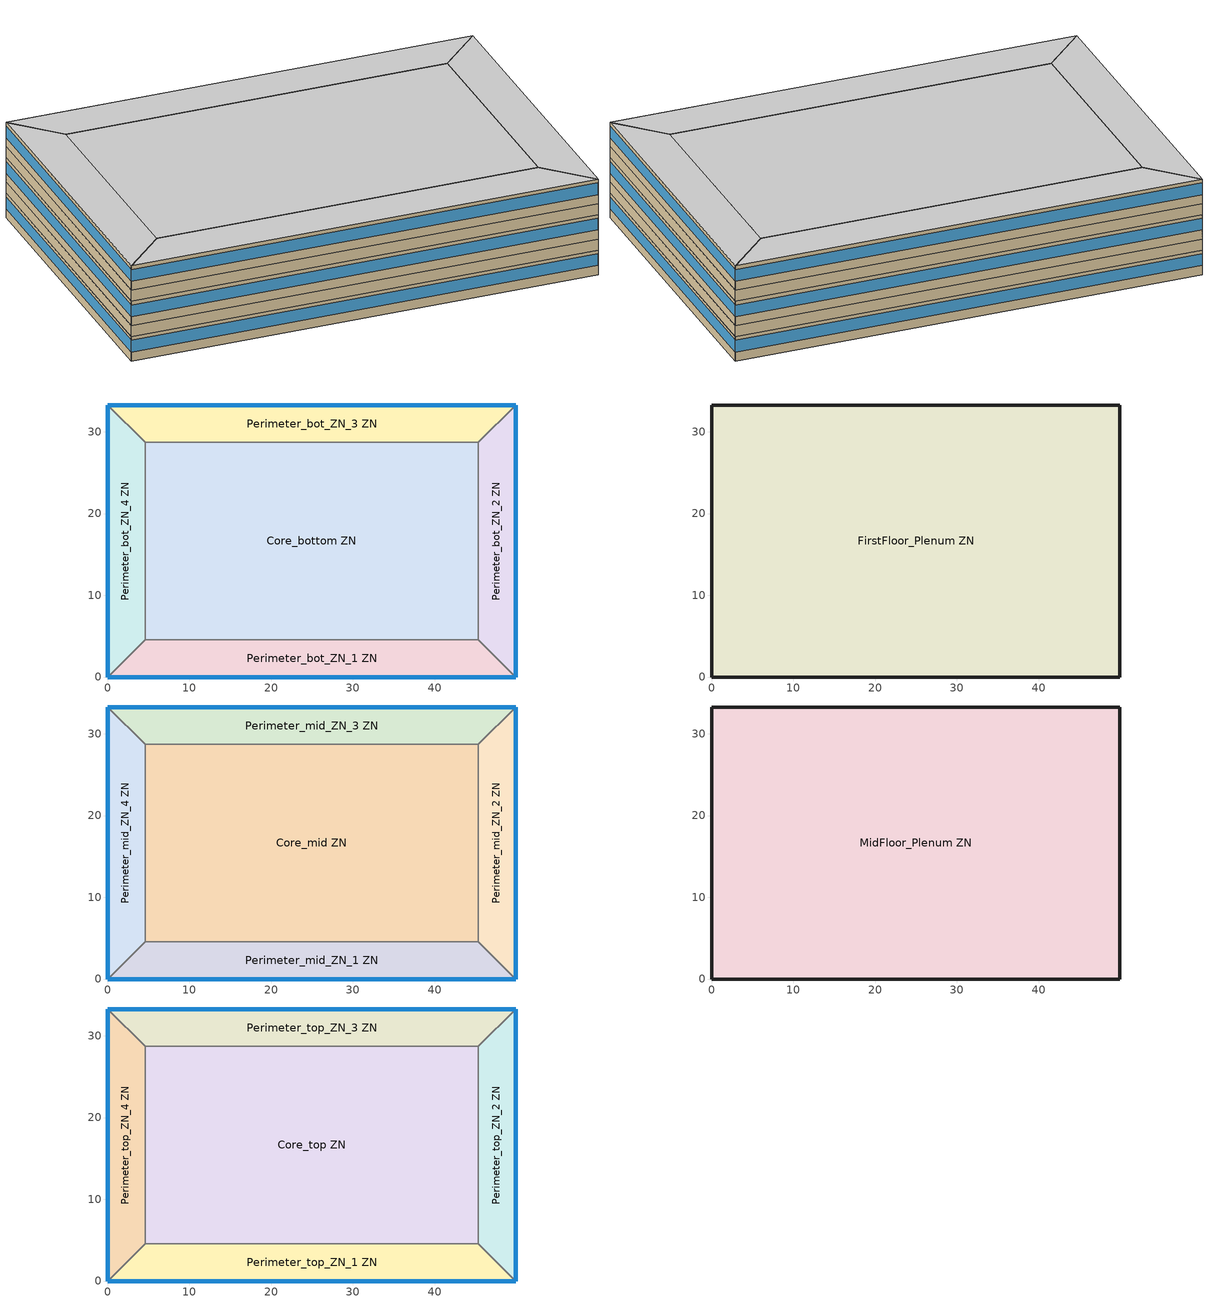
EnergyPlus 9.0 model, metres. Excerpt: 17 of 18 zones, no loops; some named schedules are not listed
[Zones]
Core_bottom ZN
 floor ground (Typical Insulated Carpeted 8in Slab Floor): 45.34,28.7 45.34,4.57 4.57,4.57 4.57,28.7 z0
 wall to Perimeter_bot_ZN_2 ZN (Typical Interior Wall): 45.34,4.57 45.34,28.7 z0:2.74
 wall to Perimeter_bot_ZN_3 ZN (Typical Interior Wall): 45.34,28.7 4.57,28.7 z0:2.74
 wall to Perimeter_bot_ZN_1 ZN (Typical Interior Wall): 4.57,4.57 45.34,4.57 z0:2.74
 wall to Perimeter_bot_ZN_4 ZN (Typical Interior Wall): 4.57,28.7 4.57,4.57 z0:2.74
Perimeter_bot_ZN_1 ZN
 floor ground (Typical Insulated Carpeted 8in Slab Floor): 45.34,4.57 49.91,0 0,0 4.57,4.57 z0
 wall outside (Typical Insulated Steel Framed Exterior Wall R-18.18): 0,0 49.91,0 z0:2.74
 wall to Perimeter_bot_ZN_2 ZN (Typical Interior Wall): 49.91,0 45.34,4.57 z0:2.74
 wall to Perimeter_bot_ZN_4 ZN (Typical Interior Wall): 4.57,4.57 0,0 z0:2.74
 window (U 0.48 SHGC 0.40 Dbl Ref-D Clr 6mm/13mm): 0,0 49.91,0 z1.02:2.33
Perimeter_bot_ZN_2 ZN
 floor ground (Typical Insulated Carpeted 8in Slab Floor): 49.91,33.27 49.91,0 45.34,4.57 45.34,28.7 z0
 wall outside (Typical Insulated Steel Framed Exterior Wall R-18.18): 49.91,0 49.91,33.27 z0:2.74
 wall to Perimeter_bot_ZN_3 ZN (Typical Interior Wall): 49.91,33.27 45.34,28.7 z0:2.74
 window (U 0.48 SHGC 0.40 Dbl Ref-D Clr 6mm/13mm): 49.91,0 49.91,33.27 z1.02:2.33
Perimeter_bot_ZN_3 ZN
 floor ground (Typical Insulated Carpeted 8in Slab Floor): 49.91,33.27 45.34,28.7 4.57,28.7 0,33.27 z0
 wall outside (Typical Insulated Steel Framed Exterior Wall R-18.18): 49.91,33.27 0,33.27 z0:2.74
 wall to Perimeter_bot_ZN_4 ZN (Typical Interior Wall): 0,33.27 4.57,28.7 z0:2.74
 window (U 0.48 SHGC 0.40 Dbl Ref-D Clr 6mm/13mm): 49.91,33.27 0,33.27 z1.02:2.33
Perimeter_bot_ZN_4 ZN
 floor ground (Typical Insulated Carpeted 8in Slab Floor): 0,33.27 4.57,28.7 4.57,4.57 0,0 z0
 wall outside (Typical Insulated Steel Framed Exterior Wall R-18.18): 0,33.27 0,0 z0:2.74
 window (U 0.48 SHGC 0.40 Dbl Ref-D Clr 6mm/13mm): 0,33.27 0,0 z1.02:2.33
FirstFloor_Plenum ZN
 floor to Perimeter_bot_ZN_1 ZN (Plenum Acoustical Tile): 45.34,4.57 49.91,0 0,0 4.57,4.57 z2.74
 floor to Perimeter_bot_ZN_2 ZN (Plenum Acoustical Tile): 49.91,33.27 49.91,0 45.34,4.57 45.34,28.7 z2.74
 floor to Perimeter_bot_ZN_3 ZN (Plenum Acoustical Tile): 49.91,33.27 45.34,28.7 4.57,28.7 0,33.27 z2.74
 floor to Perimeter_bot_ZN_4 ZN (Plenum Acoustical Tile): 0,33.27 4.57,28.7 4.57,4.57 0,0 z2.74
 floor to Core_bottom ZN (Plenum Acoustical Tile): 45.34,28.7 45.34,4.57 4.57,4.57 4.57,28.7 z2.74
 wall outside (Typical Insulated Steel Framed Exterior Wall R-18.18): 49.91,0 49.91,33.27 0,33.27 0,0 49.91,0 z2.74:3.96
Core_mid ZN
 floor to FirstFloor_Plenum ZN (Typical Interior Floor): 45.34,28.7 45.34,4.57 4.57,4.57 4.57,28.7 z3.96
 wall to Perimeter_mid_ZN_2 ZN (Typical Interior Wall): 45.34,4.57 45.34,28.7 z3.96:6.71
 wall to Perimeter_mid_ZN_3 ZN (Typical Interior Wall): 45.34,28.7 4.57,28.7 z3.96:6.71
 wall to Perimeter_mid_ZN_1 ZN (Typical Interior Wall): 4.57,4.57 45.34,4.57 z3.96:6.71
 wall to Perimeter_mid_ZN_4 ZN (Typical Interior Wall): 4.57,28.7 4.57,4.57 z3.96:6.71
Perimeter_mid_ZN_1 ZN
 floor to FirstFloor_Plenum ZN (Typical Interior Floor): 45.34,4.57 49.91,0 0,0 4.57,4.57 z3.96
 wall outside (Typical Insulated Steel Framed Exterior Wall R-18.18): 0,0 49.91,0 z3.96:6.71
 wall to Perimeter_mid_ZN_2 ZN (Typical Interior Wall): 49.91,0 45.34,4.57 z3.96:6.71
 wall to Perimeter_mid_ZN_4 ZN (Typical Interior Wall): 4.57,4.57 0,0 z3.96:6.71
 window (U 0.48 SHGC 0.40 Dbl Ref-D Clr 6mm/13mm): 0,0 49.91,0 z4.98:6.29
Perimeter_mid_ZN_2 ZN
 floor to FirstFloor_Plenum ZN (Typical Interior Floor): 49.91,33.27 49.91,0 45.34,4.57 45.34,28.7 z3.96
 wall outside (Typical Insulated Steel Framed Exterior Wall R-18.18): 49.91,0 49.91,33.27 z3.96:6.71
 wall to Perimeter_mid_ZN_3 ZN (Typical Interior Wall): 49.91,33.27 45.34,28.7 z3.96:6.71
 window (U 0.48 SHGC 0.40 Dbl Ref-D Clr 6mm/13mm): 49.91,0 49.91,33.27 z4.98:6.29
Perimeter_mid_ZN_3 ZN
 floor to FirstFloor_Plenum ZN (Typical Interior Floor): 49.91,33.27 45.34,28.7 4.57,28.7 0,33.27 z3.96
 wall outside (Typical Insulated Steel Framed Exterior Wall R-18.18): 49.91,33.27 0,33.27 z3.96:6.71
 wall to Perimeter_mid_ZN_4 ZN (Typical Interior Wall): 0,33.27 4.57,28.7 z3.96:6.71
 window (U 0.48 SHGC 0.40 Dbl Ref-D Clr 6mm/13mm): 49.91,33.27 0,33.27 z4.98:6.29
Perimeter_mid_ZN_4 ZN
 floor to FirstFloor_Plenum ZN (Typical Interior Floor): 0,33.27 4.57,28.7 4.57,4.57 0,0 z3.96
 wall outside (Typical Insulated Steel Framed Exterior Wall R-18.18): 0,33.27 0,0 z3.96:6.71
 window (U 0.48 SHGC 0.40 Dbl Ref-D Clr 6mm/13mm): 0,33.27 0,0 z4.98:6.29
MidFloor_Plenum ZN
 floor to Perimeter_mid_ZN_1 ZN (Plenum Acoustical Tile): 45.34,4.57 49.91,0 0,0 4.57,4.57 z6.71
 floor to Perimeter_mid_ZN_2 ZN (Plenum Acoustical Tile): 49.91,33.27 49.91,0 45.34,4.57 45.34,28.7 z6.71
 floor to Perimeter_mid_ZN_3 ZN (Plenum Acoustical Tile): 49.91,33.27 45.34,28.7 4.57,28.7 0,33.27 z6.71
 floor to Perimeter_mid_ZN_4 ZN (Plenum Acoustical Tile): 0,33.27 4.57,28.7 4.57,4.57 0,0 z6.71
 floor to Core_mid ZN (Plenum Acoustical Tile): 45.34,28.7 45.34,4.57 4.57,4.57 4.57,28.7 z6.71
 wall outside (Typical Insulated Steel Framed Exterior Wall R-18.18): 49.91,0 49.91,33.27 0,33.27 0,0 49.91,0 z6.71:7.92
Core_top ZN
 floor to MidFloor_Plenum ZN (Typical Interior Floor): 45.34,28.7 45.34,4.57 4.57,4.57 4.57,28.7 z7.92
 wall to Perimeter_top_ZN_2 ZN (Typical Interior Wall): 45.34,4.57 45.34,28.7 z7.92:10.67
 wall to Perimeter_top_ZN_3 ZN (Typical Interior Wall): 45.34,28.7 4.57,28.7 z7.92:10.67
 wall to Perimeter_top_ZN_1 ZN (Typical Interior Wall): 4.57,4.57 45.34,4.57 z7.92:10.67
 wall to Perimeter_top_ZN_4 ZN (Typical Interior Wall): 4.57,28.7 4.57,4.57 z7.92:10.67
 ceiling to TopFloor_Plenum ZN (Plenum Acoustical Tile): 45.34,4.57 45.34,28.7 4.57,28.7 4.57,4.57 z10.67
Perimeter_top_ZN_1 ZN
 floor to MidFloor_Plenum ZN (Typical Interior Floor): 45.34,4.57 49.91,0 0,0 4.57,4.57 z7.92
 wall outside (Typical Insulated Steel Framed Exterior Wall R-18.18): 0,0 49.91,0 z7.92:10.67
 wall to Perimeter_top_ZN_2 ZN (Typical Interior Wall): 49.91,0 45.34,4.57 z7.92:10.67
 wall to Perimeter_top_ZN_4 ZN (Typical Interior Wall): 4.57,4.57 0,0 z7.92:10.67
 window (U 0.48 SHGC 0.40 Dbl Ref-D Clr 6mm/13mm): 0,0 49.91,0 z8.95:10.25
 ceiling to TopFloor_Plenum ZN (Plenum Acoustical Tile): 49.91,0 45.34,4.57 4.57,4.57 0,0 z10.67
Perimeter_top_ZN_2 ZN
 floor to MidFloor_Plenum ZN (Typical Interior Floor): 49.91,33.27 49.91,0 45.34,4.57 45.34,28.7 z7.92
 wall outside (Typical Insulated Steel Framed Exterior Wall R-18.18): 49.91,0 49.91,33.27 z7.92:10.67
 wall to Perimeter_top_ZN_3 ZN (Typical Interior Wall): 49.91,33.27 45.34,28.7 z7.92:10.67
 window (U 0.48 SHGC 0.40 Dbl Ref-D Clr 6mm/13mm): 49.91,0 49.91,33.27 z8.95:10.25
 ceiling to TopFloor_Plenum ZN (Plenum Acoustical Tile): 49.91,0 49.91,33.27 45.34,28.7 45.34,4.57 z10.67
Perimeter_top_ZN_3 ZN
 floor to MidFloor_Plenum ZN (Typical Interior Floor): 49.91,33.27 45.34,28.7 4.57,28.7 0,33.27 z7.92
 wall outside (Typical Insulated Steel Framed Exterior Wall R-18.18): 49.91,33.27 0,33.27 z7.92:10.67
 wall to Perimeter_top_ZN_4 ZN (Typical Interior Wall): 0,33.27 4.57,28.7 z7.92:10.67
 window (U 0.48 SHGC 0.40 Dbl Ref-D Clr 6mm/13mm): 49.91,33.27 0,33.27 z8.95:10.25
 ceiling to TopFloor_Plenum ZN (Plenum Acoustical Tile): 45.34,28.7 49.91,33.27 0,33.27 4.57,28.7 z10.67
Perimeter_top_ZN_4 ZN
 floor to MidFloor_Plenum ZN (Typical Interior Floor): 0,33.27 4.57,28.7 4.57,4.57 0,0 z7.92
 wall outside (Typical Insulated Steel Framed Exterior Wall R-18.18): 0,33.27 0,0 z7.92:10.67
 window (U 0.48 SHGC 0.40 Dbl Ref-D Clr 6mm/13mm): 0,33.27 0,0 z8.95:10.25
 ceiling to TopFloor_Plenum ZN (Plenum Acoustical Tile): 0,0 4.57,4.57 4.57,28.7 0,33.27 z10.67
[Building]
-MediumOffice-ASHRAE 169-2006-5A created: 2018-10-22 12:11:34 -0600: North Axis {deg}=0; Terrain=City; Loads Convergence Tolerance Value=0.04; Temperature Convergence Tolerance Value {deltaC}=0.2; Solar Distribution=FullInteriorAndExterior; Maximum Number of Warmup Days=25; Minimum Number of Warmup Days=6
[Site:Location]
Chicago Ohare Intl Ap_IL_USA: Latitude {deg}=41.98; Longitude {deg}=-87.92; Time Zone {hr}=-6; Elevation {m}=201
[Site:GroundTemperature:BuildingSurface]
20.49, 20.43, 20.44, 20.5, 20.59, 22.83, 23.24, 23.33, 23.36, 21.14, 20.78, 20.61
[Site:WaterMainsTemperature]
Calculation Method=Correlation; Annual Average Outdoor Air Temperature {C}=9.925; Maximum Difference In Monthly Average Outdoor Air Temperatures {deltaC}=28.7
[SizingPeriod:DesignDay] Day of Month=21; Dry-Bulb Temperature Range Modifier Type=DefaultMultipliers; Humidity Condition Type=Wetbulb; Barometric Pressure {Pa}=98934; Rain Indicator=No; Snow Indicator=No; Daylight Saving Time Indicator=No
Name | Month | Day Type | Maximum Dry-Bulb Temperature {C} | Daily Dry-Bulb Temperature Range {deltaC} | Wetbulb or DewPoint at Maximum Dry-Bulb {C} | Wind Speed {m/s} | Wind Direction {deg} | Solar Model Indicator | ASHRAE Clear Sky Optical Depth for Beam Irradiance (taub) | ASHRAE Clear Sky Optical Depth for Diffuse Irradiance (taud) | Sky Clearness
Chicago Ohare Intl Ap Ann Clg .4% Condns DB=>MWB | 7 | SummerDesignDay | 33.3 | 10.5 | 23.7 | 5.2 | 230 | ASHRAETau | 0.455 | 2.05
Chicago Ohare Intl Ap Ann Htg 99.6% Condns DB | 1 | WinterDesignDay | -20 | 0 | -20 | 4.9 | 270 | ASHRAEClearSky |  |  | 0
[Material] Thermal Absorptance=0.9
Name | Roughness | Thickness {m} | Conductivity {W/m-K} | Density {kg/m3} | Specific Heat {J/kg-K} | Solar Absorptance | Visible Absorptance
100mm Normalweight concrete floor | MediumSmooth | 0.1016 | 2.31 | 2322 | 832 | 0.7 | 0.7
25mm Stucco | Smooth | 0.0254 | 0.72 | 1856 | 840 | 0.7 | 0.7
5/8 in. Gypsum Board | MediumSmooth | 0.0159 | 0.16 | 800 | 1090 | 0.7 | 0.7
8 in. Normalweight Concrete Floor | MediumRough | 0.2032 | 2.31 | 2322 | 832 | 0.7 | 0.7
Acoustic Tile - 1/2 in. | MediumSmooth | 0.0127 | 0.0576335 | 288.332 | 795.492 | 0 | 0
G01 13mm gypsum board | Smooth | 0.0127 | 0.16 | 800 | 1090 | 0.7 | 0.5
Std Wood 6inch | MediumSmooth | 0.15 | 0.12 | 540 | 1210 | 0.7 | 0.7
[Material:NoMass] Thermal Absorptance=0.9; Solar Absorptance=0.7
Name | Roughness | Thermal Resistance {m2-K/W} | Visible Absorptance
CP02 CARPET PAD | VeryRough | 0.21648 | 0.8
Typical Carpet Pad | Smooth | 0.21648 | 0.8
Typical Insulation R-16.0 | Smooth | 2.81828 | 0.7
[WindowMaterial:Gas]
AIR 13MM: Gas Type=Air; Thickness {m}=0.0127
[WindowMaterial:Glazing] Optical Data Type=SpectralAverage; Thickness {m}=0.006; Infrared Transmittance at Normal Incidence=0; Front Side Infrared Hemispherical Emissivity=0.84; Conductivity {W/m-K}=0.9; Dirt Correction Factor for Solar and Visible Transmittance=1; Solar Diffusing=No
Name | Solar Transmittance at Normal Incidence | Front Side Solar Reflectance at Normal Incidence | Back Side Solar Reflectance at Normal Incidence | Visible Transmittance at Normal Incidence | Front Side Visible Reflectance at Normal Incidence | Back Side Visible Reflectance at Normal Incidence | Back Side Infrared Hemispherical Emissivity
CLEAR 6MM | 0.775 | 0.071 | 0.071 | 0.881 | 0.08 | 0.08 | 0.84
REF D CLEAR 6MM | 0.429 | 0.308 | 0.379 | 0.334 | 0.453 | 0.505 | 0.82
[Construction]
InteriorFurnishings: Std Wood 6inch
Plenum Acoustical Tile: Acoustic Tile - 1/2 in.
Typical Insulated Carpeted 8in Slab Floor: 8 in. Normalweight Concrete Floor, Typical Carpet Pad
Typical Insulated Steel Framed Exterior Wall R-18.18: 25mm Stucco, 5/8 in. Gypsum Board, Typical Insulation R-16.0, 5/8 in. Gypsum Board
Typical Interior Floor: 100mm Normalweight concrete floor, CP02 CARPET PAD
Typical Interior Wall: G01 13mm gypsum board, G01 13mm gypsum board
U 0.48 SHGC 0.40 Dbl Ref-D Clr 6mm/13mm: REF D CLEAR 6MM, AIR 13MM, CLEAR 6MM
[Zone]
Name | Part of Total Floor Area
Core_bottom ZN; Core_mid ZN; Core_top ZN; Perimeter_bot_ZN_1 ZN; Perimeter_bot_ZN_2 ZN; Perimeter_bot_ZN_3 ZN; Perimeter_bot_ZN_4 ZN; Perimeter_mid_ZN_1 ZN; Perimeter_mid_ZN_2 ZN; Perimeter_mid_ZN_3 ZN; Perimeter_mid_ZN_4 ZN; Perimeter_top_ZN_1 ZN; Perimeter_top_ZN_2 ZN; Perimeter_top_ZN_3 ZN; Perimeter_top_ZN_4 ZN | Yes
FirstFloor_Plenum ZN; MidFloor_Plenum ZN | No
[InternalMass] Construction=InteriorFurnishings
Name | Zone | Surface Area {m2}
Core_bottom Mass | Core_bottom ZN | 1967.07
Core_mid Mass | Core_mid ZN | 1967.07
Core_top Mass | Core_top ZN | 1967.07
Perimeter_bot_ZN_1 Mass | Perimeter_bot_ZN_1 ZN | 414.676
Perimeter_bot_ZN_2 Mass | Perimeter_bot_ZN_2 ZN | 262.524
Perimeter_bot_ZN_3 Mass | Perimeter_bot_ZN_3 ZN | 414.676
Perimeter_bot_ZN_4 Mass | Perimeter_bot_ZN_4 ZN | 262.507
Perimeter_mid_ZN_1 Mass | Perimeter_mid_ZN_1 ZN | 414.676
Perimeter_mid_ZN_2 Mass | Perimeter_mid_ZN_2 ZN | 262.524
Perimeter_mid_ZN_3 Mass | Perimeter_mid_ZN_3 ZN | 414.676
Perimeter_mid_ZN_4 Mass | Perimeter_mid_ZN_4 ZN | 262.507
Perimeter_top_ZN_1 Mass | Perimeter_top_ZN_1 ZN | 414.676
Perimeter_top_ZN_2 Mass | Perimeter_top_ZN_2 ZN | 262.524
Perimeter_top_ZN_3 Mass | Perimeter_top_ZN_3 ZN | 414.676
Perimeter_top_ZN_4 Mass | Perimeter_top_ZN_4 ZN | 262.507
[ElectricEquipment] Zone or ZoneList=Core_bottom ZN; Design Level Calculation Method=EquipmentLevel; Fraction Radiant=0.5
Name | Schedule | Design Level {W}
2 Elevator Fans | OfficeMedium ELEV_LIGHT_FAN_SCH_ADD_DF | 61.9152
2 Elevator Lift Motors | OfficeMedium BLDG_ELEVATORS | 32110
2 Elevator Lights | OfficeMedium ELEV_LIGHT_FAN_SCH_ADD_DF | 64.6971
[ZoneInfiltration:DesignFlowRate]
Name | Zone or ZoneList | Schedule | Design Flow Rate Calculation Method | Flow per Exterior Surface Area {m3/s-m2} | Constant Term Coefficient | Temperature Term Coefficient | Velocity Term Coefficient | Velocity Squared Term Coefficient | Design Flow Rate {m3/s}
FirstFloor_Plenum Infiltration | FirstFloor_Plenum ZN | OfficeMedium INFIL_SCH_PNNL | Flow/ExteriorArea | 0.000569573 | 0 | 0 | 0.224 | 0
MidFloor_Plenum Infiltration | MidFloor_Plenum ZN | OfficeMedium INFIL_SCH_PNNL | Flow/ExteriorArea | 0.000569573 | 0 | 0 | 0.224 | 0
entry door Infiltration | Perimeter_bot_ZN_1 ZN | OfficeMedium INFIL_Door_Opening_SCH | Flow/Zone |  |  |  |  |  | 0.67866
Perimeter_bot_ZN_1 Infiltration | Perimeter_bot_ZN_1 ZN | OfficeMedium INFIL_SCH_PNNL | Flow/ExteriorArea | 0.000569573 | 0 | 0 | 0.224 | 0
Perimeter_bot_ZN_2 Infiltration | Perimeter_bot_ZN_2 ZN | OfficeMedium INFIL_SCH_PNNL | Flow/ExteriorArea | 0.000569573 | 0 | 0 | 0.224 | 0
Perimeter_bot_ZN_3 Infiltration | Perimeter_bot_ZN_3 ZN | OfficeMedium INFIL_SCH_PNNL | Flow/ExteriorArea | 0.000569573 | 0 | 0 | 0.224 | 0
Perimeter_bot_ZN_4 Infiltration | Perimeter_bot_ZN_4 ZN | OfficeMedium INFIL_SCH_PNNL | Flow/ExteriorArea | 0.000569573 | 0 | 0 | 0.224 | 0
Perimeter_mid_ZN_1 Infiltration | Perimeter_mid_ZN_1 ZN | OfficeMedium INFIL_SCH_PNNL | Flow/ExteriorArea | 0.000569573 | 0 | 0 | 0.224 | 0
Perimeter_mid_ZN_2 Infiltration | Perimeter_mid_ZN_2 ZN | OfficeMedium INFIL_SCH_PNNL | Flow/ExteriorArea | 0.000569573 | 0 | 0 | 0.224 | 0
Perimeter_mid_ZN_3 Infiltration | Perimeter_mid_ZN_3 ZN | OfficeMedium INFIL_SCH_PNNL | Flow/ExteriorArea | 0.000569573 | 0 | 0 | 0.224 | 0
Perimeter_mid_ZN_4 Infiltration | Perimeter_mid_ZN_4 ZN | OfficeMedium INFIL_SCH_PNNL | Flow/ExteriorArea | 0.000569573 | 0 | 0 | 0.224 | 0
Perimeter_top_ZN_1 Infiltration | Perimeter_top_ZN_1 ZN | OfficeMedium INFIL_SCH_PNNL | Flow/ExteriorArea | 0.000569573 | 0 | 0 | 0.224 | 0
Perimeter_top_ZN_2 Infiltration | Perimeter_top_ZN_2 ZN | OfficeMedium INFIL_SCH_PNNL | Flow/ExteriorArea | 0.000569573 | 0 | 0 | 0.224 | 0
Perimeter_top_ZN_3 Infiltration | Perimeter_top_ZN_3 ZN | OfficeMedium INFIL_SCH_PNNL | Flow/ExteriorArea | 0.000569573 | 0 | 0 | 0.224 | 0
Perimeter_top_ZN_4 Infiltration | Perimeter_top_ZN_4 ZN | OfficeMedium INFIL_SCH_PNNL | Flow/ExteriorArea | 0.000569573 | 0 | 0 | 0.224 | 0
[Daylighting:Controls] Lighting Control Type=Stepped; Minimum Input Power Fraction for Continuous or ContinuousOff Dimming Control=0.3; Minimum Light Output Fraction for Continuous or ContinuousOff Dimming Control=0.2; Number of Stepped Control Steps=3; Probability Lighting will be Reset When Needed in Manual Stepped Control=1; Glare Calculation Azimuth Angle of View Direction Clockwise from Zone y-Axis {deg}=-0; Maximum Allowable Discomfort Glare Index=22; Fraction of Zone Controlled by Reference Point 1=0.3835; Illuminance Setpoint at Reference Point 1 {lux}=375; Fraction of Zone Controlled by Reference Point 2=0.1395; Illuminance Setpoint at Reference Point 2 {lux}=375
Name | Zone | Glare Calculation Daylighting Reference Point | Daylighting Reference Point Name 1 | Daylighting Reference Point Name 2
Perimeter_bot_ZN_1 ZN DaylightingControls | Perimeter_bot_ZN_1 ZN | Perimeter_bot_ZN_1 Daylt Sensor 1 | Perimeter_bot_ZN_1 Daylt Sensor 1 | Perimeter_bot_ZN_1 Daylt Sensor 2
Perimeter_bot_ZN_2 ZN DaylightingControls | Perimeter_bot_ZN_2 ZN | Perimeter_bot_ZN_2 Daylt Sensor 1 | Perimeter_bot_ZN_2 Daylt Sensor 1 | Perimeter_bot_ZN_2 Daylt Sensor 2
Perimeter_bot_ZN_3 ZN DaylightingControls | Perimeter_bot_ZN_3 ZN | Perimeter_bot_ZN_3 Daylt Sensor 1 | Perimeter_bot_ZN_3 Daylt Sensor 1 | Perimeter_bot_ZN_3 Daylt Sensor 2
Perimeter_bot_ZN_4 ZN DaylightingControls | Perimeter_bot_ZN_4 ZN | Perimeter_bot_ZN_4 Daylt Sensor 1 | Perimeter_bot_ZN_4 Daylt Sensor 1 | Perimeter_bot_ZN_4 Daylt Sensor 2
Perimeter_mid_ZN_1 ZN DaylightingControls | Perimeter_mid_ZN_1 ZN | Perimeter_mid_ZN_1 Daylt Sensor 1 | Perimeter_mid_ZN_1 Daylt Sensor 1 | Perimeter_mid_ZN_1 Daylt Sensor 2
Perimeter_mid_ZN_2 ZN DaylightingControls | Perimeter_mid_ZN_2 ZN | Perimeter_mid_ZN_2 Daylt Sensor 1 | Perimeter_mid_ZN_2 Daylt Sensor 1 | Perimeter_mid_ZN_2 Daylt Sensor 2
Perimeter_mid_ZN_3 ZN DaylightingControls | Perimeter_mid_ZN_3 ZN | Perimeter_mid_ZN_3 Daylt Sensor 1 | Perimeter_mid_ZN_3 Daylt Sensor 1 | Perimeter_mid_ZN_3 Daylt Sensor 2
Perimeter_mid_ZN_4 ZN DaylightingControls | Perimeter_mid_ZN_4 ZN | Perimeter_mid_ZN_4 Daylt Sensor 1 | Perimeter_mid_ZN_4 Daylt Sensor 1 | Perimeter_mid_ZN_4 Daylt Sensor 2
Perimeter_top_ZN_1 ZN DaylightingControls | Perimeter_top_ZN_1 ZN | Perimeter_top_ZN_1 Daylt Sensor 1 | Perimeter_top_ZN_1 Daylt Sensor 1 | Perimeter_top_ZN_1 Daylt Sensor 2
Perimeter_top_ZN_2 ZN DaylightingControls | Perimeter_top_ZN_2 ZN | Perimeter_top_ZN_2 Daylt Sensor 1 | Perimeter_top_ZN_2 Daylt Sensor 1 | Perimeter_top_ZN_2 Daylt Sensor 2
Perimeter_top_ZN_3 ZN DaylightingControls | Perimeter_top_ZN_3 ZN | Perimeter_top_ZN_3 Daylt Sensor 1 | Perimeter_top_ZN_3 Daylt Sensor 1 | Perimeter_top_ZN_3 Daylt Sensor 2
Perimeter_top_ZN_4 ZN DaylightingControls | Perimeter_top_ZN_4 ZN | Perimeter_top_ZN_4 Daylt Sensor 1 | Perimeter_top_ZN_4 Daylt Sensor 1 | Perimeter_top_ZN_4 Daylt Sensor 2
[AvailabilityManager:NightCycle]
Availability Manager Night Cycle 4: Applicability Schedule=Always On Discrete; Fan Schedule=Always On Discrete; Control Type=CycleOnAny; Thermostat Tolerance {deltaC}=1; Cycling Run Time Control Type=FixedRunTime; Cycling Run Time {s}=1800
[AvailabilityManager:Scheduled]
15 Zone VAV OA System Availability Manager: Schedule=Always On Discrete
[Exterior:Lights] Control Option=AstronomicalClock
Name | Schedule | Design Level {W}
NonDimming Exterior Lights Def | OfficeMedium Exterior_lighting_schedule_a | 623.03
Occ Sensing Exterior Lights Def | OfficeMedium Exterior_lighting_schedule_b | 7476.45
[EnergyManagementSystem:Sensor] Output:Variable or Output:Meter Index Key=Environment; Output:Variable or Output:Meter=Site Outdoor Air Drybulb Temperature
OAT; OAT_1
[EnergyManagementSystem:Actuator] Actuated Component Type=Schedule:Year; Actuated Component Control Type=Schedule Value
Name | Actuated Component Unique
SYS5ZonePVAV2ClgSch0; SYS5ZonePVAVClgSch0 | OfficeMedium CLGSETP_SCH_YES_OPTIMUM
SYS5ZonePVAV2HtgSch0; SYS5ZonePVAVHtgSch0 | OfficeMedium HTGSETP_SCH_YES_OPTIMUM
